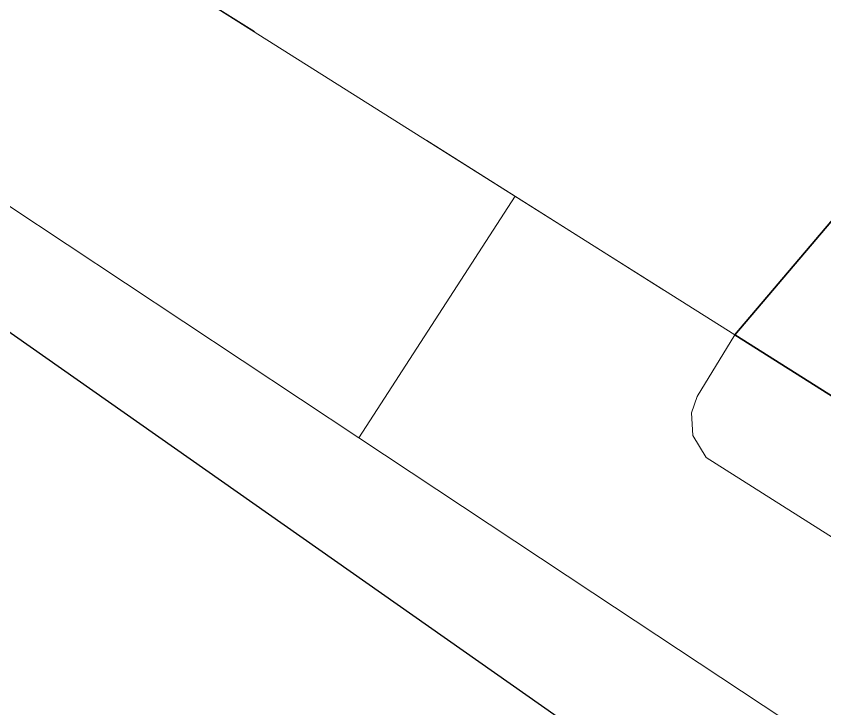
# Model space of a CAD drawing. Header units: metres. Extents: x 0 to 105485, y 0 to 425721.
# Drawn here: x 104666.23 to 104674.16, y 425240.08 to 425246.88 of the extents above; entities that cross this region are included whole.
import ezdxf

# ---------------------------------------------------------------- set-up
doc = ezdxf.new("R2010")
doc.units = ezdxf.units.M
doc.header["$MEASUREMENT"] = 0
doc.linetypes.add('KG-PERCEEL-SO', pattern=[19, 5.5, -4, 5.5, -4])
for name, color, linetype, lineweight in [('B-XX-KG-GRENS_PERCEEL-G', 150, 'KG-PERCEEL-SO', 18), ('B-XX-OG-BEBOUWING-G', 7, 'Continuous', 35), ('B-XX-OG-TERREIN_ERF-G', 7, 'Continuous', 18), ('B-XX-VH-OPENVERHARDING-G', 90, 'Continuous', 18), ('B-XX-VW-MARKERING-G', 7, 'Continuous', 18)]:
    doc.layers.add(name, color=color, linetype=linetype, lineweight=lineweight)
doc.layers.add('GIS-WEGVAKKEN', color=2, linetype='Continuous')

msp = doc.modelspace()

# ---------------------------------------------------------------- linework, layer by layer
at = {"layer": 'B-XX-KG-GRENS_PERCEEL-G', "ltscale": 0.5, "flags": 128}
msp.add_lwpolyline([(104662.186, 425250.677), (104667.156, 425247.618), (104677.273, 425241.229), (104677.543, 425241.405)], dxfattribs=at)
at = {"layer": 'B-XX-OG-BEBOUWING-G', "ltscale": 0.5}
msp.add_lwpolyline([(104673.277, 425243.753), (104677.273, 425241.229), (104677.417, 425241.323), (104677.543, 425241.405), (104682.71, 425247.583), (104679.29, 425247.259), (104679.349, 425246.592), (104675.289, 425246.126)], close=True, dxfattribs=at)
at = {"layer": 'B-XX-OG-TERREIN_ERF-G', "ltscale": 0.5}
msp.add_lwpolyline([(104686.977, 425242.423), (104683.837, 425244.849), (104687.393, 425249.431), (104684.97, 425251.283), (104684.247, 425250.358), (104680.503, 425253.064), (104678.176, 425254.746), (104677.279, 425253.451), (104672.302, 425252.758), (104665.994, 425257.556), (104662.198, 425250.656), (104667.156, 425247.618), (104673.277, 425243.753), (104675.289, 425246.126), (104679.349, 425246.592), (104679.29, 425247.259), (104682.71, 425247.583), (104677.543, 425241.405), (104683.316, 425237.479), (104683.444, 425237.68)], close=True, dxfattribs=at)
at = {"layer": 'B-XX-VH-OPENVERHARDING-G', "ltscale": 0.5}
msp.add_lwpolyline([(104708.201, 425220.242), (104700.965, 425225.152), (104695.817, 425228.771), (104695.746, 425228.679), (104695.706, 425228.71), (104695.563, 425228.819), (104695.503, 425228.74), (104695.085, 425229.055), (104693.366, 425230.376), (104689.858, 425233.063), (104689.914, 425233.144), (104689.829, 425233.202), (104689.782, 425233.235), (104689.64, 425233.029), (104683.514, 425237.25), (104682.79, 425236.289), (104676.764, 425240.368), (104676.666, 425240.225), (104672.995, 425242.551), (104672.865, 425242.766), (104672.852, 425242.99), (104672.907, 425243.15), (104673.277, 425243.753), (104667.156, 425247.618)], dxfattribs=at)
msp.add_lwpolyline([(104673.277, 425243.753), (104672.907, 425243.15), (104672.852, 425242.99), (104672.865, 425242.766), (104672.995, 425242.551), (104676.666, 425240.225), (104676.764, 425240.368), (104677.417, 425241.323), (104677.273, 425241.229)], close=True, dxfattribs=at)
at = {"layer": 'B-XX-VW-MARKERING-G', "color": 0, "ltscale": 0.5, "true_color": 0x808080}
for points in [[(104683.057, 425233.827, 2.5323), (104680.936, 425235.228, 2.5285), (104678.815, 425236.629, 2.5127), (104676.4975, 425238.1645, 2.491), (104674.18, 425239.7, 2.5265), (104671.8845, 425241.221, 2.5264), (104669.589, 425242.742, 2.5322), (104667.299, 425244.2605, 2.5003), (104665.009, 425245.779, 2.5523), (104666.58, 425247.972, 2.692)], [(104671.122, 425245.114, 2.672), (104669.589, 425242.742, 2.5322)]]:
    msp.add_polyline3d(points, dxfattribs=at)
at = {"layer": 'GIS-WEGVAKKEN'}
msp.add_lwpolyline([(104706.3177, 425219.0663), (104699.29, 425221.9), (104687.54, 425229.84), (104676.58, 425236.46), (104665.56, 425244.2), (104659.15, 425248.27), (104653.66, 425251.97), (104650.804, 425253.0257)], dxfattribs=at)

doc.saveas('drawing.dxf')
